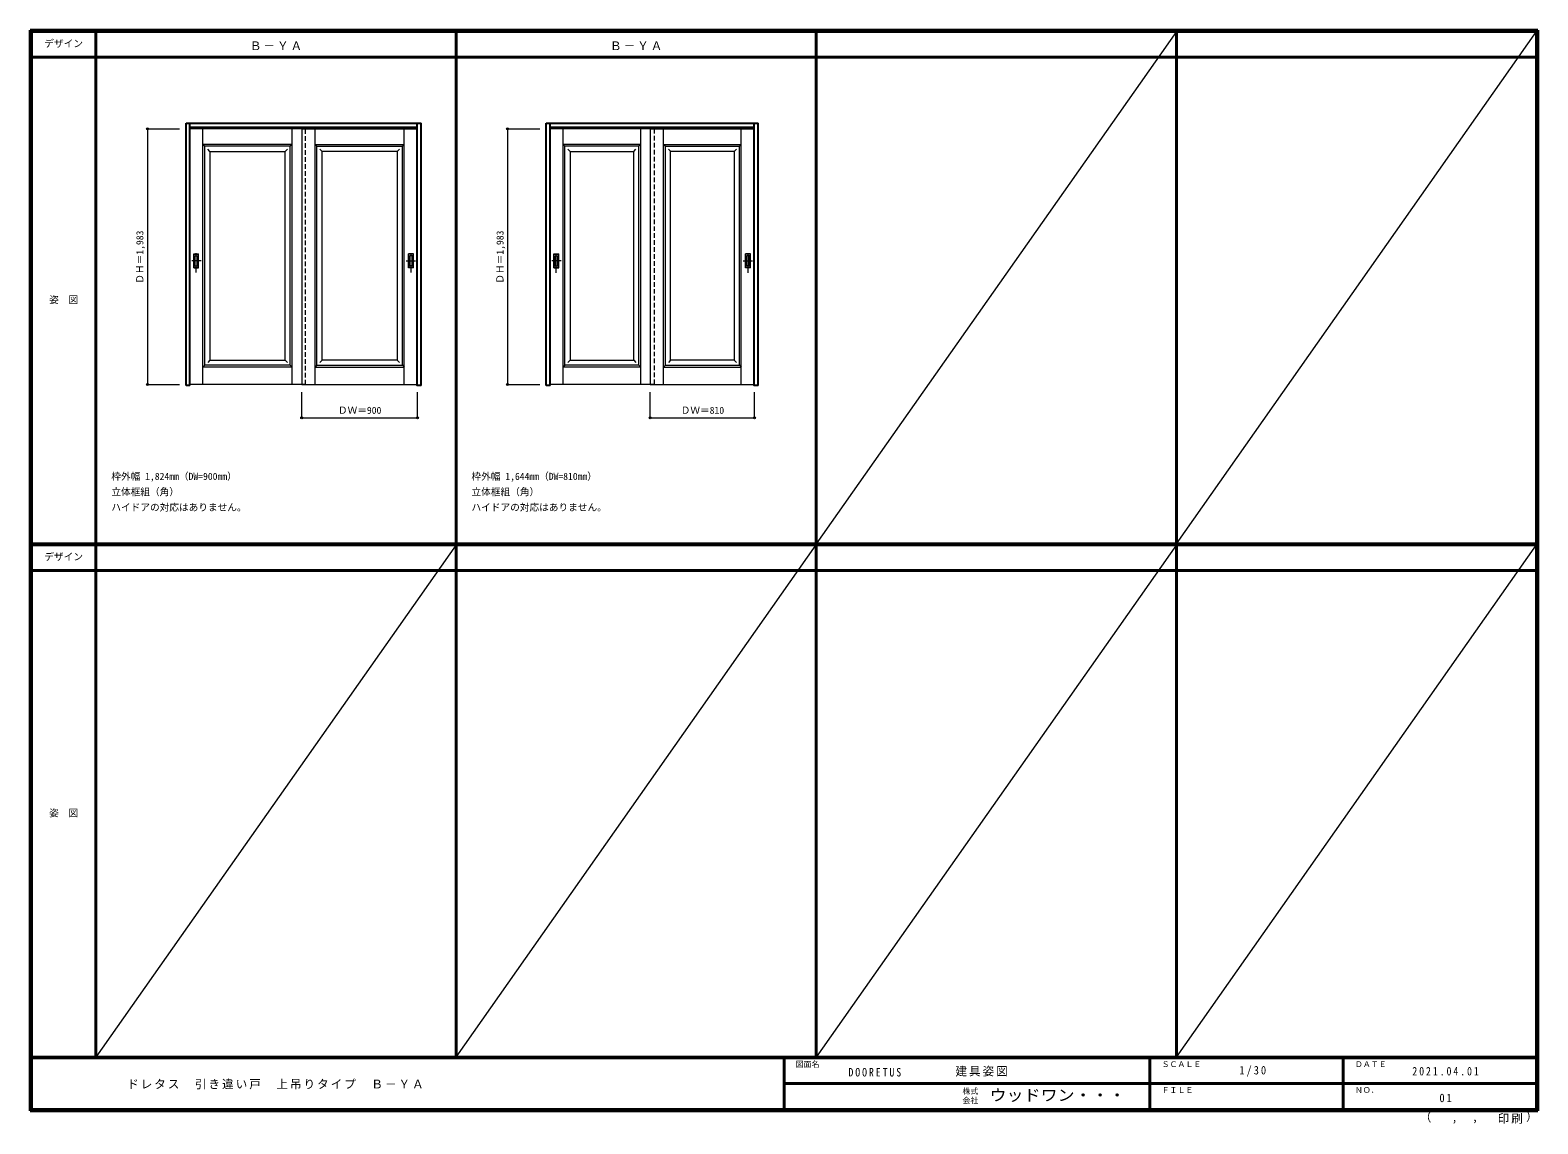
# Model space of a CAD drawing. Units: millimetres, scale not verified. Extents: x -6000 to 5700, y -4307 to 4175.
import ezdxf
from ezdxf.enums import TextEntityAlignment as Align

# ---------------------------------------------------------------- set-up
doc = ezdxf.new("R2010")
doc.units = ezdxf.units.MM
doc.header["$LTSCALE"] = 30
doc.header["$PDMODE"] = 32
doc.header["$PDSIZE"] = 15
doc.linetypes.add('CHAIN1', pattern=[8, 5, -1, 1, -1])
doc.linetypes.add('DASHED1', pattern=[1.8, 1.2, -0.6])
for name, color, linetype, lineweight in [('0-2_扉', 7, 'Continuous', 18), ('0-3_仕上げ', 3, 'Continuous', 25), ('0-6_引手', 7, 'Continuous', 18), ('0-B_寸法', 4, 'Continuous', 9), ('F-1_枠', 6, 'Continuous', 40), ('F-A_文字', 7, 'Continuous', 18)]:
    doc.layers.add(name, color=color, linetype=linetype, lineweight=lineweight)
doc.layers.add('0-A_文字', color=7, linetype='Continuous')
doc.styles.add('ＭＳ ゴシック', font='')
doc.styles.get('ＭＳ ゴシック').set_extended_font_data('MS Gothic')

msp = doc.modelspace()

# ---------------------------------------------------------------- linework, layer by layer
at = {"layer": '0-2_扉', "color": 4, "linetype": 'DASHED1', "lineweight": 9}
for p, q in [((-4763, 1426.5), (-4763, 3409.5)), ((-4763, 3409.5), (-4760, 3409.5)), ((-3893, 3409.5), (-3893, 3405.5)), ((-3893, 3409.5), (-3893, 3405.5)), ((-3893, 3409.5), (-3893, 3405.5)), ((-3863, 3409.5), (-3863, 3405.5)), ((-3863, 3409.5), (-3863, 3405.5)), ((-3863, 3409.5), (-3863, 3405.5)), ((-2993, 3409.5), (-2996, 3409.5)), ((-2993, 1426.5), (-2993, 3409.5)), ((-1968, 1426.5), (-1968, 3409.5)), ((-1968, 3409.5), (-1965, 3409.5)), ((-1188, 3409.5), (-1188, 3405.5)), ((-1188, 3409.5), (-1188, 3405.5)), ((-1188, 3409.5), (-1188, 3405.5)), ((-1158, 3409.5), (-1158, 3405.5)), ((-1158, 3409.5), (-1158, 3405.5)), ((-1158, 3409.5), (-1158, 3405.5)), ((-378, 3409.5), (-381, 3409.5)), ((-378, 1426.5), (-378, 3409.5)), ((-4763, 1426.5), (-4760, 1426.5)), ((-2993, 1426.5), (-2996, 1426.5)), ((-1968, 1426.5), (-1965, 1426.5)), ((-378, 1426.5), (-381, 1426.5))]:
    msp.add_line(p, q, dxfattribs=at)
at = {"layer": '0-2_扉'}
for p, q in [((-3863, 3409.5), (-4760, 3409.5)), ((-4659.5, 1427.12), (-4659.5, 3409.5)), ((-3966.5, 1427.12), (-3966.5, 3409.5)), ((-3893, 3409.5), (-3893, 1426.5)), ((-3893, 3409.5), (-2996, 3409.5)), ((-3789.5, 1427.12), (-3789.5, 3409.5)), ((-3096.5, 1427.12), (-3096.5, 3409.5)), ((-1158, 3409.5), (-1965, 3409.5)), ((-1864.5, 1426.5), (-1864.5, 3409.5)), ((-1261.5, 1426.5), (-1261.5, 3409.5)), ((-1188, 3409.5), (-1188, 1426.5)), ((-1188, 3409.5), (-381, 3409.5)), ((-1084.5, 1426.5), (-1084.5, 3409.5)), ((-481.5, 1426.5), (-481.5, 3409.5)), ((-3966.5, 3289.5), (-3981.5, 3274.5)), ((-3789.5, 3289.5), (-3774.5, 3274.5)), ((-1864.5, 3289.5), (-1849.5, 3274.5)), ((-1261.5, 3289.5), (-1864.5, 3289.5)), ((-1261.5, 3289.5), (-1276.5, 3274.5)), ((-1084.5, 3289.5), (-1069.5, 3274.5)), ((-3981.5, 3274.5), (-4644.5, 3274.5)), ((-4644.5, 1576.5), (-4644.5, 3274.5)), ((-4604.5, 3234.5), (-4622.18, 3252.18)), ((-4604.5, 3234.5), (-4021.46, 3234.5)), ((-4604.5, 3234.5), (-4604.5, 1616.5)), ((-4021.5, 3234.5), (-4003.82, 3252.18)), ((-4021.46, 1616.5), (-4021.46, 3234.5)), ((-3981.5, 2371.55), (-3981.5, 3274.5)), ((-3774.5, 2371.55), (-3774.5, 3274.5)), ((-3774.5, 3274.5), (-3111.5, 3274.5)), ((-3734.5, 3234.5), (-3752.18, 3252.18)), ((-3151.5, 3234.5), (-3734.54, 3234.5)), ((-3734.54, 1616.5), (-3734.54, 3234.5)), ((-3151.5, 3234.5), (-3133.82, 3252.18)), ((-3151.5, 3234.5), (-3151.5, 1616.5)), ((-3111.5, 1576.5), (-3111.5, 3274.5)), ((-1849.5, 1576.5), (-1849.5, 3274.5)), ((-1276.5, 3274.5), (-1849.5, 3274.5)), ((-1809.5, 3234.5), (-1827.18, 3252.18)), ((-1809.5, 3234.5), (-1809.5, 1616.5)), ((-1809.5, 3234.5), (-1316.5, 3234.5)), ((-1316.54, 3234.5), (-1298.86, 3252.18)), ((-1316.5, 1616.5), (-1316.5, 3234.5)), ((-1276.5, 2360.74), (-1276.5, 3274.5)), ((-1069.5, 2360.74), (-1069.5, 3274.5)), ((-1069.5, 3274.5), (-496.5, 3274.5)), ((-1029.46, 3234.5), (-1047.14, 3252.18)), ((-536.5, 3234.5), (-1029.5, 3234.5)), ((-1029.5, 1616.5), (-1029.5, 3234.5)), ((-536.5, 3234.5), (-518.82, 3252.18)), ((-536.5, 3234.5), (-536.5, 1616.5)), ((-496.5, 1576.5), (-496.5, 3274.5)), ((-3981.69, 3091.5), (-3981.5, 3091.5)), ((-3774.31, 3091.5), (-3774.5, 3091.5)), ((-1276.69, 3091.5), (-1276.5, 3091.5)), ((-1069.31, 3091.5), (-1069.5, 3091.5)), ((-3981.5, 1576.5), (-3981.5, 2371.55)), ((-3774.5, 1576.5), (-3774.5, 2371.55)), ((-1276.5, 1576.5), (-1276.5, 2371.55)), ((-1069.5, 1576.5), (-1069.5, 2371.55)), ((-4644.5, 1576.5), (-4659.5, 1561.5)), ((-3966.5, 1561.5), (-4659.5, 1561.5)), ((-3981.5, 1576.5), (-4644.5, 1576.5)), ((-4604.5, 1616.5), (-4622.18, 1598.82)), ((-4604.5, 1616.5), (-4021.46, 1616.5)), ((-4021.46, 1616.5), (-4021.46, 1617.93)), ((-4021.46, 1616.5), (-4003.79, 1598.82)), ((-3981.5, 1576.5), (-3966.5, 1561.5)), ((-3774.5, 1576.5), (-3789.5, 1561.5)), ((-3789.5, 1561.5), (-3096.5, 1561.5)), ((-3774.5, 1576.5), (-3111.5, 1576.5)), ((-3734.54, 1616.5), (-3752.21, 1598.82)), ((-3734.54, 1616.5), (-3734.54, 1617.93)), ((-3151.5, 1616.5), (-3734.54, 1616.5)), ((-3151.5, 1616.5), (-3133.82, 1598.82)), ((-3111.5, 1576.5), (-3096.5, 1561.5)), ((-1849.5, 1576.5), (-1864.5, 1561.5)), ((-1261.5, 1561.5), (-1864.5, 1561.5)), ((-1276.5, 1576.5), (-1849.5, 1576.5)), ((-1809.5, 1616.5), (-1827.18, 1598.82)), ((-1809.5, 1616.5), (-1316.5, 1616.5)), ((-1316.5, 1616.5), (-1316.5, 1617.93)), ((-1316.5, 1616.5), (-1298.82, 1598.82)), ((-1276.5, 1576.5), (-1261.5, 1561.5)), ((-1069.5, 1576.5), (-1084.5, 1561.5)), ((-1084.5, 1561.5), (-481.5, 1561.5)), ((-1029.5, 1616.5), (-1047.18, 1598.82)), ((-1029.5, 1616.5), (-1029.5, 1617.93)), ((-536.5, 1616.5), (-1029.5, 1616.5)), ((-536.5, 1616.5), (-518.82, 1598.82)), ((-3863, 1426.5), (-4760, 1426.5)), ((-3893, 1426.5), (-2996, 1426.5)), ((-1158, 1426.5), (-1965, 1426.5)), ((-1188, 1426.5), (-381, 1426.5))]:
    msp.add_line(p, q, dxfattribs=at)
for points in [[(-3966.5, 3289.5), (-4659.5, 3289.5), (-4644.5, 3274.5)], [(-3789.5, 3289.5), (-3096.5, 3289.5), (-3111.5, 3274.5)], [(-1084.5, 3289.5), (-481.5, 3289.5), (-496.5, 3274.5)], [(-1069.5, 1576.5), (-496.5, 1576.5), (-481.5, 1561.5)]]:
    msp.add_lwpolyline(points, dxfattribs=at)
at = {"layer": '0-3_仕上げ'}
for p, q in [((-4790, 1418), (-4790, 3453)), ((-4790, 3453), (-2966, 3453)), ((-4760, 1418), (-4760, 3453)), ((-4760, 3423), (-2996, 3423)), ((-2996, 1426.7), (-2996, 3453)), ((-2966, 1418), (-2966, 3453)), ((-1995, 1418), (-1995, 3453)), ((-1995, 3453), (-351, 3453)), ((-1965, 1418), (-1965, 3453)), ((-1965, 3423), (-381, 3423)), ((-381, 1426.5), (-381, 3453)), ((-351, 1418), (-351, 3453)), ((-4760, 1418), (-4790, 1418)), ((-1965, 1418), (-1995, 1418))]:
    msp.add_line(p, q, dxfattribs=at)
at = {"layer": '0-3_仕上げ', "color": 4, "linetype": 'DASHED1', "lineweight": 9}
for p, q in [((-3863, 1426.5), (-3863, 3409.5)), ((-1158, 3409.5), (-1158, 1426.5))]:
    msp.add_line(p, q, dxfattribs=at)
at = {"layer": '0-3_仕上げ'}
for points in [[(-2966, 1418), (-2996, 1418), (-2996, 1426.7)], [(-351, 1418), (-381, 1418), (-381, 1426.7)]]:
    msp.add_lwpolyline(points, dxfattribs=at)
at = {"layer": '0-6_引手', "linetype": 'CHAIN1'}
for p, q in [((-4712, 2294.79), (-4712, 2465.64)), ((-3044, 2294.79), (-3044, 2465.64)), ((-1917, 2294.17), (-1917, 2465.02)), ((-429, 2294.17), (-429, 2465.02)), ((-4673.93, 2386.4), (-4746.44, 2386.4)), ((-3082.07, 2386.4), (-3009.56, 2386.4)), ((-1878.93, 2386.4), (-1951.44, 2386.4)), ((-467.07, 2386.4), (-394.56, 2386.4))]:
    msp.add_line(p, q, dxfattribs=at)
at = {"layer": '0-6_引手'}
for p, q in [((-4731, 2441.4), (-4693, 2441.4)), ((-4731, 2331.4), (-4731, 2441.4)), ((-4724.5, 2425.4), (-4699.5, 2425.4)), ((-4724.5, 2347.4), (-4724.5, 2425.4)), ((-4724.5, 2347.4), (-4699.5, 2347.4)), ((-4699.5, 2347.4), (-4699.5, 2425.4)), ((-4693, 2331.4), (-4693, 2441.4)), ((-3025, 2441.4), (-3063, 2441.4)), ((-3063, 2331.4), (-3063, 2441.4)), ((-3031.5, 2425.4), (-3056.5, 2425.4)), ((-3056.5, 2347.4), (-3056.5, 2425.4)), ((-3031.5, 2347.4), (-3056.5, 2347.4)), ((-3031.5, 2347.4), (-3031.5, 2425.4)), ((-3025, 2331.4), (-3025, 2441.4)), ((-1936, 2441.4), (-1898, 2441.4)), ((-1936, 2331.4), (-1936, 2441.4)), ((-1929.5, 2425.4), (-1904.5, 2425.4)), ((-1929.5, 2347.4), (-1929.5, 2425.4)), ((-1929.5, 2347.4), (-1904.5, 2347.4)), ((-1904.5, 2347.4), (-1904.5, 2425.4)), ((-1898, 2331.4), (-1898, 2441.4)), ((-448, 2331.4), (-448, 2441.4)), ((-441.5, 2347.4), (-441.5, 2425.4)), ((-416.5, 2425.4), (-441.5, 2425.4)), ((-416.5, 2347.4), (-441.5, 2347.4)), ((-416.5, 2347.4), (-416.5, 2425.4)), ((-4731, 2331.4), (-4693, 2331.4)), ((-3025, 2331.4), (-3063, 2331.4)), ((-1936, 2331.4), (-1898, 2331.4)), ((-410, 2331.4), (-448, 2331.4))]:
    msp.add_line(p, q, dxfattribs=at)
at = {"layer": '0-6_引手', "linetype": 'DASHED1'}
for p, q in [((-4696, 2335.4), (-4696, 2437.4)), ((-3060, 2335.4), (-3060, 2437.4)), ((-1901, 2335.4), (-1901, 2437.4)), ((-413, 2437.4), (-445, 2437.4)), ((-413, 2335.4), (-413, 2437.4)), ((-4728, 2335.4), (-4696, 2335.4)), ((-3028, 2335.4), (-3060, 2335.4)), ((-1933, 2335.4), (-1901, 2335.4))]:
    msp.add_line(p, q, dxfattribs=at)
for points in [[(-4728, 2335.4), (-4728, 2437.4), (-4696, 2437.4)], [(-3028, 2335.4), (-3028, 2437.4), (-3060, 2437.4)], [(-1933, 2335.4), (-1933, 2437.4), (-1901, 2437.4)], [(-413, 2335.4), (-445, 2335.4), (-445, 2437.4)]]:
    msp.add_lwpolyline(points, dxfattribs=at)
at = {"layer": '0-6_引手'}
msp.add_lwpolyline([(-410, 2331.4), (-410, 2441.4), (-448, 2441.4)], dxfattribs=at)
at = {"layer": '0-B_寸法'}
for p, q in [((-5090, 3409.5), (-4840, 3409.5)), ((-5090, 3409.5), (-5090, 1426.5)), ((-2295, 3409.5), (-2045, 3409.5)), ((-2295, 3409.5), (-2295, 1426.5)), ((-5090, 1426.5), (-4840, 1426.5)), ((-2295, 1426.5), (-2045, 1426.5)), ((-3893, 1168), (-3893, 1368)), ((-2993, 1168), (-2993, 1368)), ((-1188, 1168), (-1188, 1368)), ((-378, 1168), (-378, 1368)), ((-3893, 1168), (-2993, 1168)), ((-1188, 1168), (-378, 1168))]:
    msp.add_line(p, q, dxfattribs=at)
at = {"layer": '0-B_寸法', "color": 7}
for p in [(-5090, 3409.5), (-2295, 3409.5), (-5090, 1426.5), (-2295, 1426.5), (-3893, 1168), (-2993, 1168), (-1188, 1168), (-378, 1168)]:
    msp.add_point(p, dxfattribs=at)
at = {"layer": 'F-1_枠'}
for p, q in [((-6000, 4175), (5700, 4175)), ((-6000, 4175), (-6000, -4205)), ((-6000, 4170), (5700, 4170)), ((-6000, 4165), (5700, 4165)), ((-5995, 4175), (-5995, -4205)), ((-5990, 4175), (-5990, -4205)), ((-5490, 4175), (-5490, -3790)), ((-2695, -3790), (-2695, 4175)), ((100, -3790), (100, 4175)), ((2895, -3790), (2895, 4175)), ((5690, 4175), (5690, -4205)), ((5695, 4175), (5695, -4205)), ((5700, 4175), (5700, -4205)), ((-6000, 3965), (5700, 3965)), ((-6000, 190.5), (5700, 190.5)), ((-6000, 187.5), (5700, 187.5)), ((-6000, 184.5), (5700, 184.5)), ((-6000, -15.5), (5700, -15.5)), ((5700, -3790), (-6000, -3790)), ((5700, -3795), (-6000, -3795)), ((-150, -3795), (-150, -4195)), ((2690, -3795), (2690, -4195)), ((4190, -3795), (4190, -4195)), ((-150, -3995), (5690, -3995.01)), ((5700, -4195), (-6000, -4195)), ((5700, -4200), (-6000, -4200)), ((5700, -4205), (-6000, -4205))]:
    msp.add_line(p, q, dxfattribs=at)
at = {"layer": 'F-A_文字'}
for p, q in [((2895, 4165), (100, 190.5)), ((2895, 190.5), (5690, 4165)), ((-2695, 184.5), (-5490, -3790)), ((-2695, -3790), (100, 184.5)), ((2895, 184.5), (100, -3790)), ((2895, -3790), (5690, 184.5))]:
    msp.add_line(p, q, dxfattribs=at)

# ---------------------------------------------------------------- texts
at = {"layer": '0-A_文字', "style": 'ＭＳ ゴシック'}
for s, p in [('枠外幅 1,824mm（DW=900mm）', (-5370, 670.5)), ('枠外幅 1,644mm（DW=810mm）', (-2575, 670.5)), ('立体框組（角）', (-5370, 550.5)), ('立体框組（角）', (-2575, 550.5)), ('ハイドアの対応はありません。', (-5370, 430.5)), ('ハイドアの対応はありません。', (-2575, 430.5))]:
    msp.add_text(s, height=54.99, dxfattribs=at).set_placement(p, align=Align.BOTTOM_LEFT)
at = {"layer": '0-A_文字', "char_height": 65.98, "attachment_point": 7, "style": 'ＭＳ ゴシック'}
for insert in [(-4295, 4020), (-1500, 4020)]:
    msp.add_mtext('\\T1.17;Ｂ－ＹＡ', dxfattribs=dict(at, insert=insert))
at = {"layer": '0-B_寸法', "color": 7, "style": 'ＭＳ ゴシック'}
for p in [(-5105, 2208.75), (-2310, 2208.75)]:
    msp.add_text('ＤＨ＝1,983', height=54.99, rotation=90, dxfattribs=at).set_placement(p, align=Align.BOTTOM_LEFT)
for s, p in [('ＤＷ＝900', (-3611.75, 1183)), ('ＤＷ＝810', (-951.75, 1183))]:
    msp.add_text(s, height=54.99, dxfattribs=at).set_placement(p, align=Align.BOTTOM_LEFT)
at = {"layer": 'F-A_文字', "style": 'ＭＳ ゴシック'}
for s, height, p in [('デザイン', 54.99, (-5890, 4027.5)), ('姿\u3000図', 54.99, (-5852.5, 2040.25)), ('デザイン', 54.99, (-5890, 47)), ('姿\u3000図', 54.99, (-5852.5, -1940.25)), ('図面名', 43.99, (-60, -3880)), ('ＳＣＡＬＥ', 43.99, (2780, -3880)), ('ＤＡＴＥ', 43.99, (4280, -3880)), ('株式', 43.99, (1235, -4089)), ('ＦＩＬＥ', 43.99, (2780, -4080)), ('ＮＯ．', 43.99, (4280, -4080)), ('会社', 43.99, (1235, -4161)), ('（', 65.98, (4784.03, -4308.31)), ('）', 65.98, (5608.4, -4304.13)), (',', 65.98, (5031.28, -4308.31)), (',', 65.98, (5190.2, -4305.53))]:
    msp.add_text(s, height=height, dxfattribs=at).set_placement(p, align=Align.BOTTOM_LEFT)
at = {"layer": 'F-A_文字', "style": 'ＭＳ ゴシック', "width": 1.1}
msp.add_text('ウッドワン・・・', height=87.98, dxfattribs=at).set_placement((1445, -4155), align=Align.BOTTOM_LEFT)
at = {"layer": 'F-A_文字', "char_height": 65.98, "attachment_point": 7, "style": 'ＭＳ ゴシック'}
for s, insert in [('\\T1.17;建具姿図', (1180.42, -3940)), ('\\T1.38;\\W0.9;1/30', (3383.75, -3940)), ('\\T1.17;ドレタス\u3000引き違い戸\u3000上吊りタイプ\u3000Ｂ－ＹＡ', (-5247.55, -4040)), ('\\T1.39;\\W0.85;DOORETUS', (350, -3940.79)), ('\\T1.39;\\W0.85;2021.04.01', (4726.25, -3932.5)), ('\\T1.36;\\W0.9;01', (4936.25, -4140)), ('\\T1.17;印刷', (5388.15, -4306.92))]:
    msp.add_mtext(s, dxfattribs=dict(at, insert=insert))

doc.saveas('drawing.dxf')
